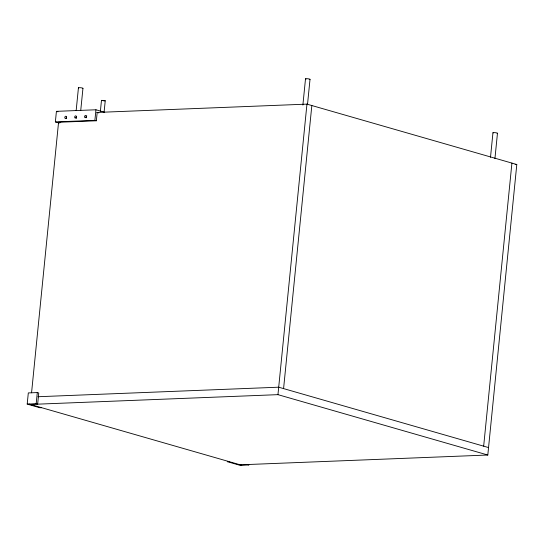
<?xml version="1.0" encoding="UTF-8"?>
<svg xmlns="http://www.w3.org/2000/svg" width="544" height="544" viewBox="0 0 544 544"><rect width="100%" height="100%" fill="white"/><g stroke="black" fill="none" stroke-linecap="round" stroke-linejoin="round"><path stroke-width="0.82" d="M27.2 404.104L28.315 392.924L37.298 392.571L38.76 392.992L37.645 404.165L36.183 403.743L27.2 404.104L39.889 407.748L41.616 407.68M59.269 123.046L55.366 121.917L56.42 111.343L95.948 109.779L103.754 112.023M31.559 392.782L58.548 122.38M36.183 403.743L37.298 392.571M76.153 110.67L78.431 87.856M80.75 110.323L82.946 88.352M98.811 112.9L97.186 112.431L96.356 120.775L94.887 120.353L95.948 109.779M100.382 111.309L101.476 100.361L104.795 100.511L105.237 100.776L104.06 112.567M302.886 105.06L305.504 78.86M306.952 104.128L516.8 164.499L487.805 455.022L277.957 394.652L306.952 104.128L96.696 112.452M307.482 104.713L310.012 79.363M283.58 388.606L311.834 105.529M490.504 157.298L492.946 132.79M494.931 158.637L497.461 133.287M483.664 446.168L511.918 163.091M105.237 100.776L104.577 100.919M55.366 121.917L94.887 120.353M96.356 120.775L58.555 122.271L60.18 122.74M515.107 164.567L516.8 164.499M37.917 396.732L278.698 387.199L488.546 447.569M30.389 404.45L277.957 394.652M229.01 461.598L227.283 461.666L239.972 465.31L248.955 464.957L247.486 464.535M240.237 464.821L487.805 455.022M103.693 100.898L104.162 100.919M56.42 111.343L57.984 111.792M28.927 404.036L241.699 465.242M101.918 100.626L101.476 100.361M86.197 117.81A1.136 0.843 -74 0 1 86.775 115.926M76.48 118.374A1.136 0.843 -74 0 1 76.473 116.62M66.32 118.368A1.136 0.843 -74 0 1 66.592 117.014M78.642 88.06A2.278 0.36 5.7 0 1 80.872 87.754A2.278 0.36 5.7 0 1 82.545 88.495M306.027 79.179A2.278 0.36 5.7 0 1 306.292 78.69A2.278 0.36 5.7 0 1 309.482 79.043A2.278 0.36 5.7 0 1 309.223 79.533M493.156 132.994A2.278 0.36 5.7 0 1 495.387 132.688A2.278 0.36 5.7 0 1 497.066 133.43M85.959 117.341A1.136 0.843 -74 0 0 85.755 115.484A1.136 0.843 -74 0 0 84.565 116.899A1.136 0.843 -74 0 0 85.959 117.341M76.078 117.735A1.136 0.843 -74 0 0 75.874 115.879A1.136 0.843 -74 0 0 74.678 117.286A1.136 0.843 -74 0 0 76.078 117.735M66.191 118.123A1.136 0.843 -74 0 0 65.994 116.266A1.136 0.843 -74 0 0 64.797 117.681A1.136 0.843 -74 0 0 66.191 118.123"/></g></svg>
